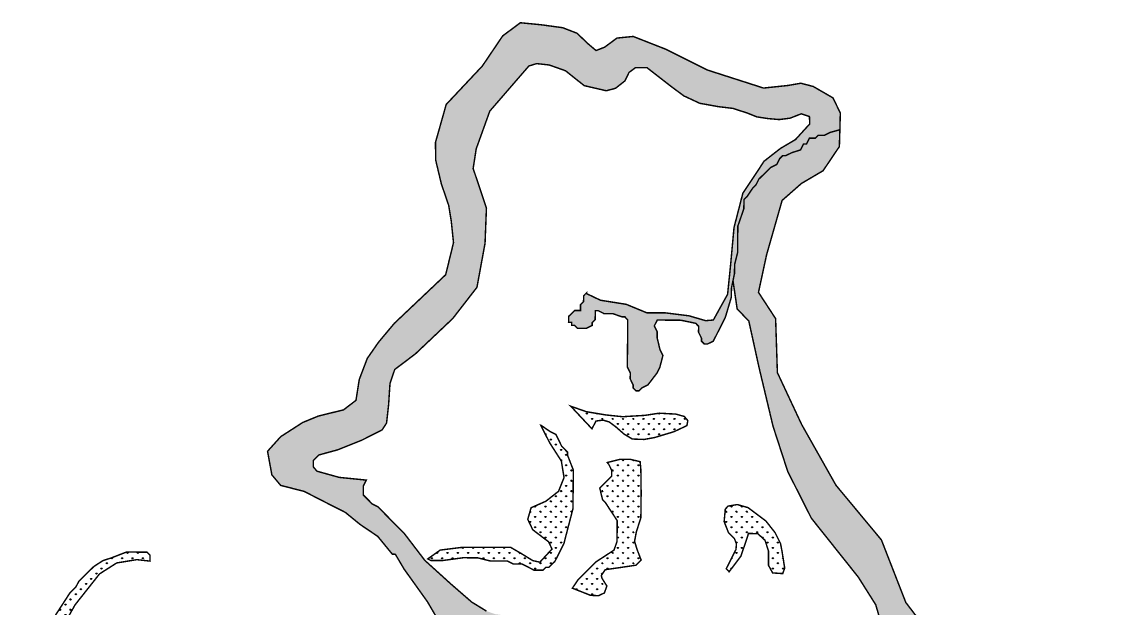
# Model space of a CAD drawing. Header units: metres. Extents: x 319750 to 415268, y 1725605 to 1842937.
# Drawn here: x 335972 to 337476, y 1777677 to 1778480 of the extents above; entities that cross this region are included whole.
import ezdxf

# ---------------------------------------------------------------- set-up
doc = ezdxf.new("R2010")
doc.units = ezdxf.units.M
doc.header["$MEASUREMENT"] = 0
doc.layers.add('MANGROOVES BUFFER ZONE', color=120, linetype='Continuous')

msp = doc.modelspace()

# ---------------------------------------------------------------- hatches: boundary and pattern name
at = {"layer": 'MANGROOVES BUFFER ZONE'}
h = msp.add_hatch(dxfattribs=at)
h.set_pattern_fill('GRASS', color=256, scale=10)
h.paths.add_polyline_path([(336612.5, 1778357.7), (336666, 1778419.5), (336676.7, 1778422.8), (336693.9, 1778420.9), (336716.2, 1778413), (336741.8, 1778392.6), (336772, 1778385.6), (336784.6, 1778388.9), (336797.6, 1778399.1), (336803.2, 1778410.7), (336812, 1778417.2), (336827.8, 1778417.2), (336860.1, 1778392.1), (336878.2, 1778378.6), (336900.1, 1778368.4), (336925.6, 1778363.8), (336945.6, 1778361.4), (336965.6, 1778354.9), (336978.2, 1778349.8), (336993.1, 1778347.5), (337008.9, 1778346.1), (337023.8, 1778348), (337039.1, 1778354), (337050.3, 1778350.3), (337050.7, 1778340.1), (337031.2, 1778318.7), (337010.7, 1778306.6), (336988, 1778288.9), (336978.7, 1778274.5), (336959.1, 1778245.1), (336947, 1778198.1), (336942.4, 1778147.9), (336938.2, 1778106.6), (336918.7, 1778071.4), (336908.2, 1778070.5), (336885.2, 1778077.2), (336852.3, 1778081.3), (336827.5, 1778081.3), (336799.4, 1778092.9), (336764.1, 1778098.5), (336745, 1778107.6), (336745.1, 1778108.6), (336741, 1778104.6), (336740.9, 1778096.5), (336736.8, 1778092.5), (336736.8, 1778084.4), (336728.7, 1778084.4), (336724.6, 1778080.4), (336720.5, 1778076.4), (336720.5, 1778072.4), (336720.4, 1778068.3), (336724.5, 1778068.3), (336724.5, 1778064.2), (336728.5, 1778064.2), (336732.5, 1778060.1), (336736.6, 1778060.1), (336740.6, 1778060), (336744.7, 1778060), (336752.8, 1778064), (336752.8, 1778068), (336756.9, 1778072.1), (336756.9, 1778076.1), (336757, 1778080.2), (336757, 1778084.2), (336761, 1778084.2), (336769.1, 1778080.1), (336781.3, 1778080), (336793.4, 1778075.8), (336797.4, 1778075.8), (336801.4, 1778071.7), (336801.4, 1778067.6), (336801.4, 1778063.6), (336801.2, 1778047.4), (336801.2, 1778039.3), (336801.1, 1778027.2), (336801, 1778023.1), (336801, 1778019.1), (336801, 1778015), (336800.9, 1778006.9), (336804.9, 1777998.8), (336804.8, 1777990.7), (336808.8, 1777982.6), (336808.8, 1777978.5), (336812.8, 1777974.4), (336816.8, 1777974.4), (336820.9, 1777978.4), (336829, 1777982.4), (336841.3, 1777998.5), (336845.4, 1778006.6), (336849.6, 1778022.7), (336845.6, 1778030.8), (336841.7, 1778047.1), (336841.8, 1778055.2), (336837.8, 1778063.3), (336841.9, 1778071.4), (336845.9, 1778071.3), (336850, 1778071.3), (336874.3, 1778071.1), (336894.5, 1778066.9), (336898.5, 1778062.8), (336898.4, 1778054.7), (336902.4, 1778046.6), (336902.4, 1778042.5), (336906.4, 1778038.5), (336910.4, 1778038.4), (336918.6, 1778042.4), (336922.7, 1778050.5), (336935, 1778074.7), (336943.4, 1778102.9), (336943.5, 1778115.1), (336947.7, 1778135.3), (336947.8, 1778147.4), (336951.9, 1778163.6), (336952, 1778171.7), (336952.1, 1778183.8), (336952.2, 1778200), (336956.4, 1778212.1), (336960.5, 1778224.2), (336960.6, 1778236.4), (336964.7, 1778240.4), (336972.9, 1778252.5), (336977, 1778256.5), (336981.1, 1778264.6), (336989.3, 1778272.6), (336997.4, 1778280.6), (337005.6, 1778284.6), (337009.7, 1778292.7), (337013.7, 1778296.7), (337017.8, 1778296.6), (337025.9, 1778300.6), (337038.1, 1778304.6), (337042.2, 1778312.6), (337046.3, 1778312.6), (337050.4, 1778320.7), (337058.5, 1778320.6), (337062.5, 1778324.6), (337070.6, 1778324.5), (337078.8, 1778328.5), (337092, 1778332.2), (337092.6, 1778355), (337082.6, 1778375.8), (337055.4, 1778391.5), (337038.5, 1778395.9), (337020.7, 1778392.8), (336987.4, 1778389.3), (336910.2, 1778414.1), (336853.8, 1778442.4), (336808.9, 1778460), (336786.7, 1778457.8), (336769.8, 1778445.3), (336758, 1778440.7), (336746.8, 1778450.2), (336732, 1778464.4), (336712.3, 1778472), (336682.9, 1778476), (336654.4, 1778478.8), (336630.2, 1778460.8), (336602.3, 1778419.5), (336552.8, 1778366.8), (336538.1, 1778314.8), (336538.4, 1778290.5), (336546.1, 1778258.1), (336556.2, 1778228.5), (336559.7, 1778207), (336562.8, 1778177.4), (336552.1, 1778133.5), (336527.1, 1778109.8), (336481.6, 1778066.7), (336459.9, 1778040.7), (336444.7, 1778018.8), (336433.7, 1777989.9), (336429.2, 1777961.3), (336412.2, 1777948.3), (336377.5, 1777939.7), (336356.3, 1777931), (336326.2, 1777911.6), (336308.1, 1777891.5), (336314, 1777859.2), (336326, 1777844.8), (336358.3, 1777836.5), (336390.5, 1777820), (336414.7, 1777807.7), (336434.8, 1777791.3), (336459, 1777774.9), (336479, 1777750.5), (336483.1, 1777750.4), (336495.1, 1777730.1), (336527.1, 1777685.3), (336539, 1777664.9), (336575.1, 1777616.1), (336623.3, 1777567.1), (336667.5, 1777538.4), (336679.7, 1777534.2), (336687.7, 1777534.2), (336695.8, 1777534.1), (336704, 1777538.1), (336708.1, 1777542.1), (336712.1, 1777546.1), (336716.2, 1777550.1), (336716.3, 1777562.3), (336708.3, 1777578.5), (336704.4, 1777586.7), (336696.3, 1777594.8), (336696.4, 1777602.9), (336696.5, 1777615.1), (336696.6, 1777623.2), (336696.6, 1777631.3), (336696.7, 1777643.4), (336696.8, 1777651.5), (336688.8, 1777659.7), (336676.6, 1777659.8), (336652.4, 1777664), (336620, 1777668.3), (336607.9, 1777672.5), (336587.8, 1777684.8), (336559.6, 1777709.3), (336523.5, 1777742), (336495.5, 1777778.7), (336491.4, 1777782.7), (336479.4, 1777795), (336459.3, 1777815.4), (336451.3, 1777819.5), (336443.2, 1777827.7), (336439.2, 1777831.7), (336439.3, 1777839.8), (336439.3, 1777843.9), (336443.4, 1777852), (336406.4, 1777855.7), (336375.8, 1777864.2), (336370.7, 1777870.2), (336370.7, 1777878.6), (336378.6, 1777886.5), (336404.1, 1777893.5), (336437.6, 1777906.9), (336465.1, 1777920.9), (336471.1, 1777930.2), (336473.9, 1777955.3), (336475.8, 1777984.5), (336482.3, 1778003.6), (336510.6, 1778025), (336561.8, 1778073.5), (336594.9, 1778116.2), (336606, 1778176.6), (336607.9, 1778224.7), (336597.7, 1778255.3), (336589.7, 1778279), (336593.9, 1778306)])
h = msp.add_hatch(dxfattribs=at)
h.set_pattern_fill('GRASS', color=256, scale=10)
h.paths.add_polyline_path([(337549.1, 1777434), (337553.2, 1777434), (337569.4, 1777446), (337626.3, 1777473.9), (337675.1, 1777493.7), (337703.4, 1777497.6), (337719.7, 1777505.5), (337736, 1777513.5), (337756.3, 1777521.4), (337772.5, 1777533.4), (337792.9, 1777549.5), (337801.1, 1777557.5), (337821.3, 1777561.4), (337853.8, 1777565.2), (337861.9, 1777565.1), (337902.4, 1777568.8), (337991.4, 1777572.1), (338015.7, 1777567.9), (338040, 1777567.7), (338052.1, 1777567.6), (338060.2, 1777563.5), (338056.1, 1777559.5), (338048, 1777555.5), (338031.8, 1777555.6), (338019.6, 1777555.7), (338007.5, 1777559.8), (337991.4, 1777564), (337973.4, 1777564.2), (337978.1, 1777561.9), (338009.1, 1777550.3), (338042.3, 1777548.8), (338055.2, 1777549.2), (338092.4, 1777559.3), (338116.5, 1777558.5), (338145.2, 1777550), (338174.7, 1777532.9), (338202.6, 1777505), (338209.6, 1777482.5), (338231.3, 1777472.5), (338308.9, 1777436), (338323.7, 1777418.2), (338322.9, 1777406.5), (338302.7, 1777392.6), (338301.9, 1777377.1), (338307.4, 1777359.2), (338301.9, 1777343), (338291.8, 1777348.4), (338256.9, 1777361.6), (338255.4, 1777338.3), (338247.6, 1777315.8), (338225.9, 1777315.8), (338205.7, 1777338.3), (338186.3, 1777359.2), (338173.1, 1777362.3), (338152.2, 1777374), (338125, 1777391.8), (338069.1, 1777396.5), (338021, 1777393.4), (337947.3, 1777385.6), (337896.1, 1777384), (337846.5, 1777377.8), (337769.6, 1777365.4), (337678.1, 1777347.6), (337607.5, 1777336.7), (337585.8, 1777346.3), (337639.2, 1777405.1), (337653.1, 1777428.1), (337658.3, 1777442.1), (337666.5, 1777452.4), (337688.6, 1777467.8), (337711.3, 1777475.1), (337742.5, 1777480.6), (337785.6, 1777482.7), (337800.6, 1777486.3), (337772.2, 1777488.9), (337747.9, 1777489.1), (337739.8, 1777489.2), (337731.7, 1777489.2), (337707.4, 1777481.3), (337683, 1777473.4), (337634.3, 1777453.6), (337626.1, 1777449.6), (337581.5, 1777429.7), (337536.7, 1777405.8), (337508.3, 1777389.8), (337487.9, 1777373.8), (337467.6, 1777369.9), (337463.6, 1777370), (337427.1, 1777366.2), (337402.8, 1777362.4), (337366.4, 1777362.7), (337346.1, 1777358.8), (337321.8, 1777354.9), (337297.5, 1777351.1), (337265, 1777343.2), (337259.2, 1777342.2), (337285.9, 1777339.9), (337464.7, 1777354.4), (337481.3, 1777335.4), (337508.2, 1777313.6), (337532.8, 1777299.7), (337583.4, 1777291.9), (337670.2, 1777288.9), (337747.8, 1777309.4), (337818.8, 1777321.3), (337838.8, 1777328.7), (337880.7, 1777331.7), (338012.3, 1777342.5), (338063.9, 1777347.3), (338098, 1777336.1), (338128.9, 1777311.1), (338152, 1777297.6), (338177.5, 1777275.1), (338211.6, 1777266.7), (338234, 1777263.7), (338266.4, 1777277.2), (338280.3, 1777295.2), (338296.9, 1777291.2), (338321.2, 1777298.2), (338337.5, 1777315.1), (338348.6, 1777333.6), (338351.3, 1777371.1), (338426, 1777437.1), (338452.4, 1777479.2), (338459.4, 1777517.4), (338452.6, 1777548), (338440.9, 1777555.3), (338412.6, 1777555.8), (338384.5, 1777556.2), (338347.5, 1777547.7), (338305.7, 1777533.8), (338303, 1777546.4), (338260.1, 1777582.5), (338209.6, 1777607.8), (338177.7, 1777611.1), (338156.9, 1777608), (338139.2, 1777618.8), (338098.7, 1777636), (338063.5, 1777648.1), (338014.1, 1777632.8), (337975.5, 1777626.4), (337927.8, 1777619.3), (337867.6, 1777621.6), (337803, 1777619.1), (337785.9, 1777611.3), (337771.3, 1777589.5), (337759.3, 1777573), (337742.2, 1777554.5), (337735.4, 1777534.3), (337648, 1777507.3), (337517.1, 1777448), (337505, 1777462.2), (337481.6, 1777466.1), (337415.5, 1777459.1), (337239.4, 1777444.1), (337252.4, 1777527.6), (337258.2, 1777558), (337256.1, 1777583.3), (337247.9, 1777611), (337234.4, 1777628.9), (337210.2, 1777647.8), (337182.3, 1777684.3), (337148.9, 1777770), (337086.6, 1777845), (337039.6, 1777928.3), (337006.4, 1777999.3), (337004, 1778073.3), (336980.5, 1778109.3), (336991.7, 1778161.2), (337012.9, 1778235.3), (337039.3, 1778258.5), (337069, 1778276), (337091.3, 1778309.1), (337092, 1778332.2), (337078.8, 1778328.5), (337070.6, 1778324.5), (337062.5, 1778324.6), (337058.5, 1778320.6), (337050.4, 1778320.7), (337046.3, 1778312.6), (337042.2, 1778312.6), (337038.1, 1778304.6), (337025.9, 1778300.6), (337017.8, 1778296.6), (337013.7, 1778296.7), (337009.7, 1778292.7), (337005.6, 1778284.6), (336997.4, 1778280.6), (336989.3, 1778272.6), (336981.1, 1778264.6), (336977, 1778256.5), (336972.9, 1778252.5), (336964.7, 1778240.4), (336960.6, 1778236.4), (336960.5, 1778224.2), (336956.4, 1778212.1), (336952.2, 1778200), (336952.1, 1778183.8), (336952, 1778171.7), (336951.9, 1778163.6), (336947.8, 1778147.4), (336947.7, 1778135.3), (336945.6, 1778125.2), (336951.3, 1778086.7), (336967.3, 1778069.9), (336981.2, 1778006.6), (337000.5, 1777925.6), (337020.6, 1777863.8), (337053, 1777799.7), (337117.2, 1777719.1), (337141.1, 1777681.2), (337148.1, 1777657.3), (337141.9, 1777632.6), (337132.6, 1777612.5), (337138, 1777592.4), (337151.9, 1777575.5), (337168.1, 1777561.6), (337174.3, 1777563.1), (337175.9, 1777572.4), (337168.9, 1777586.3), (337168.1, 1777604.8), (337173.5, 1777620.2), (337187.4, 1777619.5), (337204.4, 1777599.4), (337209.1, 1777570.8), (337186.7, 1777468.2), (337160.6, 1777449.4), (337164.7, 1777445.3), (337168.7, 1777441.2), (337168.6, 1777433.1), (337160.5, 1777429.1), (337156.4, 1777429.1), (337132.1, 1777429.3), (337116, 1777429.5), (337107.9, 1777429.5), (337095.8, 1777433.7), (337087.7, 1777437.8), (337072.5, 1777419.8), (337044.9, 1777396.1), (337024.1, 1777384.4), (337042.7, 1777377.4), (337050.7, 1777373.3), (337054.7, 1777369.3), (337062.8, 1777361.1), (337074.8, 1777348.8), (337078.9, 1777348.8), (337082.9, 1777344.7), (337091, 1777348.7), (337099.1, 1777348.6), (337103.2, 1777356.7), (337107.3, 1777364.8), (337111.4, 1777364.7), (337119.5, 1777368.7), (337123.6, 1777372.7), (337127.6, 1777372.7), (337135.7, 1777372.6), (337139.8, 1777372.6), (337143.8, 1777372.6), (337168.1, 1777372.4), (337192.4, 1777376.2), (337200.5, 1777376.2), (337257.2, 1777375.7), (337297.7, 1777379.4), (337322, 1777383.3), (337350.4, 1777387.1), (337390.9, 1777386.7), (337415.2, 1777390.6), (337439.5, 1777390.4), (337492.2, 1777406.2), (337520.6, 1777414), (337540.9, 1777426)])
h.paths.add_polyline_path([(337516, 1777383.6), (337552.7, 1777408.1), (337612.5, 1777429.3), (337636.7, 1777435.7), (337646.1, 1777433.6), (337643.4, 1777422.4), (337621.2, 1777402.7), (337593, 1777369.6), (337578.2, 1777352.1), (337561.8, 1777347.8), (337552.4, 1777349.3), (337539.4, 1777360.2), (337524.8, 1777371.8)], flags=16)
h.paths.add_polyline_path([(338045.4, 1777594.2), (338060.2, 1777601.2), (338079.2, 1777600), (338125.3, 1777589.3), (338163.7, 1777574.2), (338203.1, 1777560.4), (338235, 1777540.1), (338261.5, 1777517.7), (338278.8, 1777501.7), (338299.4, 1777494), (338328.6, 1777490), (338354.7, 1777494.6), (338386.3, 1777503.2), (338413.7, 1777512.7), (338424.4, 1777515.2), (338421.7, 1777508.4), (338403.5, 1777501.7), (338393.7, 1777482), (338380.5, 1777459), (338361.8, 1777434.4), (338344.5, 1777430.1), (338318.7, 1777437.5), (338280.9, 1777458.7), (338257.6, 1777492.2), (338235.2, 1777523.5), (338180.2, 1777546.5), (338144.7, 1777562.6), (338114.6, 1777570.2), (338085.4, 1777572.4), (338067.9, 1777575.5), (338055.9, 1777578.8), (338050.7, 1777582.8)], flags=16)
h = msp.add_hatch(dxfattribs=at)
h.set_pattern_fill('GRASS', color=256, scale=10)
h.paths.add_polyline_path([(336883.7, 1777933.6), (336878.9, 1777939.2), (336867.3, 1777942.5), (336844.4, 1777943.7), (336824.7, 1777940.7), (336794.3, 1777938.9), (336771.4, 1777941.3), (336744.6, 1777945.8), (336723.5, 1777953.2), (336752.4, 1777922.3), (336758, 1777933), (336767.5, 1777934.2), (336775.9, 1777931.8), (336785.1, 1777925), (336796.4, 1777915.1), (336807.7, 1777908.3), (336823.8, 1777907.7), (336838.4, 1777910.4), (336864.9, 1777918.4), (336882.5, 1777926.7)])
h = msp.add_hatch(dxfattribs=at)
h.set_pattern_fill('GRASS', color=256, scale=10)
h.paths.add_polyline_path([(336726.5, 1777813.2), (336726.6, 1777833.4), (336726.9, 1777861.8), (336726.9, 1777865.8), (336719, 1777886.1), (336719, 1777890.2), (336711, 1777898.4), (336707, 1777906.5), (336703, 1777914.6), (336694.9, 1777918.7), (336682.9, 1777926.9), (336682.3, 1777927.1), (336694.6, 1777903), (336710.5, 1777878.2), (336714.2, 1777855.5), (336706.7, 1777836.7), (336689.4, 1777823.1), (336669, 1777814.1), (336664.5, 1777798.3), (336671.3, 1777784), (336693.1, 1777767.4), (336697.7, 1777757.6), (336681.1, 1777739.5), (336671.3, 1777741.7), (336655.4, 1777751.5), (336641.1, 1777759.8), (336607.2, 1777759.8), (336574, 1777759.8), (336544.6, 1777756.1), (336527.5, 1777744), (336531.6, 1777741.9), (336547.8, 1777741.8), (336576.1, 1777745.6), (336580.2, 1777745.6), (336584.2, 1777745.5), (336588.3, 1777745.5), (336596.4, 1777745.4), (336612.5, 1777741.3), (336628.7, 1777741.1), (336636.8, 1777741.1), (336644.9, 1777737), (336657, 1777736.9), (336673.1, 1777728.6), (336681.2, 1777728.6), (336685.3, 1777728.5), (336689.4, 1777732.5), (336693.4, 1777732.5), (336697.5, 1777736.5), (336701.6, 1777740.5), (336705.7, 1777748.6), (336713.9, 1777764.7), (336718.1, 1777780.9)])
h = msp.add_hatch(dxfattribs=at)
h.set_pattern_fill('GRASS', color=256, scale=10)
h.paths.add_polyline_path([(336819.4, 1777866.4), (336818.4, 1777877.3), (336804.2, 1777880.6), (336791.3, 1777880.6), (336773.4, 1777876.1), (336775.5, 1777873.5), (336779.5, 1777865.4), (336779.4, 1777857.3), (336771.3, 1777849.3), (336763.1, 1777841.2), (336767, 1777825), (336771, 1777820.9), (336779, 1777808.7), (336787, 1777796.5), (336786.9, 1777784.4), (336786.8, 1777768.2), (336782.7, 1777756.1), (336770.4, 1777748.1), (336758.2, 1777740.1), (336746, 1777728), (336733.8, 1777716), (336725.6, 1777703.9), (336750.5, 1777694.1), (336761.4, 1777693.6), (336769.5, 1777697.4), (336772.8, 1777706.9), (336766.2, 1777717.4), (336765.2, 1777721.2), (336770.5, 1777729.2), (336787.1, 1777731.6), (336812.7, 1777735.4), (336819.8, 1777742.5), (336814.1, 1777757.2), (336810.8, 1777768.2), (336813.2, 1777781), (336819.4, 1777800.4), (336819.8, 1777834.1)])
h = msp.add_hatch(dxfattribs=at)
h.set_pattern_fill('GRASS', color=256, scale=10)
h.paths.add_polyline_path([(336990.6, 1777796), (336966.2, 1777814.3), (336951.5, 1777818.5), (336938.9, 1777816.4), (336935, 1777812.2), (336933.5, 1777795.1), (336939.5, 1777779.8), (336947.6, 1777771.7), (336950.3, 1777764.8), (336949.7, 1777756.9), (336936.3, 1777730.5), (336940.3, 1777726.4), (336956.3, 1777747.6), (336964.7, 1777772), (336966.8, 1777778.9), (336979.5, 1777778.6), (336989.4, 1777769.6), (336994.2, 1777755.1), (336994.2, 1777735.3), (336999.9, 1777724.8), (337013.7, 1777723.9), (337016.4, 1777731.4), (337012.8, 1777754.2), (337010.7, 1777765.1), (337003.2, 1777780.1)])
h = msp.add_hatch(dxfattribs=at)
h.set_pattern_fill('GRASS', color=256, scale=10)
h.paths.add_polyline_path([(336066, 1777556.9), (336033.9, 1777590.9), (336016.9, 1777603.9), (336016.9, 1777625.9), (336025.9, 1777647.9), (336044.4, 1777681), (336078, 1777723.5), (336101.5, 1777738.5), (336129, 1777743), (336147, 1777741), (336147.1, 1777745.1), (336147.1, 1777749.1), (336143.1, 1777753.2), (336135, 1777753.3), (336122.8, 1777753.4), (336114.8, 1777753.4), (336094.4, 1777745.5), (336082.3, 1777741.5), (336070.1, 1777733.5), (336057.8, 1777721.5), (336049.7, 1777713.5), (336045.5, 1777705.4), (336041.5, 1777701.4), (336037.4, 1777697.4), (336008.7, 1777653.1), (335992.3, 1777624.9), (335988.2, 1777616.8), (335975.8, 1777596.7), (335971.7, 1777586.6), (336004.4, 1777548.6), (336026.6, 1777508.6), (336044.8, 1777441.2), (336058.7, 1777368.7), (336067, 1777357.1), (336071, 1777357), (336083.2, 1777356.9), (336091.3, 1777356.9), (336091.2, 1777352.8), (336095.2, 1777344.7), (336103.3, 1777344.6), (336115.5, 1777344.5), (336123.6, 1777352.6), (336127.7, 1777352.5), (336131.8, 1777360.6), (336140, 1777372.7), (336140.3, 1777373.5), (336129.5, 1777374.6), (336116, 1777383.1), (336111, 1777398.1), (336105, 1777421.1), (336099, 1777443.6), (336093.5, 1777473.1), (336087, 1777509.2)])

# ---------------------------------------------------------------- linework, layer by layer
at = {"layer": 'MANGROOVES BUFFER ZONE', "const_width": 2}
for points in [[(336607.9, 1777672.5), (336587.8, 1777684.8), (336559.6, 1777709.3), (336523.5, 1777742), (336495.5, 1777778.7), (336491.4, 1777782.7), (336479.4, 1777795), (336459.3, 1777815.4), (336451.3, 1777819.5), (336443.2, 1777827.7), (336439.2, 1777831.7), (336439.3, 1777839.8), (336439.3, 1777843.9), (336443.4, 1777852), (336406.4, 1777855.7), (336375.8, 1777864.2), (336370.7, 1777870.2), (336370.7, 1777878.6), (336378.6, 1777886.5), (336404.1, 1777893.5), (336437.6, 1777906.9), (336465.1, 1777920.9), (336471.1, 1777930.2), (336473.9, 1777955.3), (336475.8, 1777984.5), (336482.3, 1778003.6), (336510.6, 1778025), (336561.8, 1778073.5), (336594.9, 1778116.2), (336606, 1778176.6), (336607.9, 1778224.7), (336597.7, 1778255.3), (336589.7, 1778279), (336593.9, 1778306), (336612.5, 1778357.7), (336612.5, 1778357.7), (336666, 1778419.5), (336676.7, 1778422.8), (336693.9, 1778420.9), (336716.2, 1778413), (336741.8, 1778392.6), (336772, 1778385.6), (336784.6, 1778388.9), (336797.6, 1778399.1), (336803.2, 1778410.7), (336812, 1778417.2), (336827.8, 1778417.2), (336860.1, 1778392.1), (336878.2, 1778378.6), (336900.1, 1778368.4), (336925.6, 1778363.8), (336945.6, 1778361.4), (336965.6, 1778354.9), (336978.2, 1778349.8), (336993.1, 1778347.5), (337008.9, 1778346.1), (337023.8, 1778348), (337039.1, 1778354), (337050.3, 1778350.3), (337050.7, 1778340.1), (337031.2, 1778318.7), (337010.7, 1778306.6), (336988, 1778288.9), (336978.7, 1778274.5), (336959.1, 1778245.1), (336947, 1778198.1), (336942.4, 1778147.9), (336938.2, 1778106.6), (336918.7, 1778071.4), (336908.2, 1778070.5), (336885.2, 1778077.2), (336852.3, 1778081.3), (336827.5, 1778081.3), (336799.4, 1778092.9), (336764.1, 1778098.5), (336745, 1778107.6), (336745.1, 1778108.6), (336741, 1778104.6), (336740.9, 1778096.5), (336736.8, 1778092.5), (336736.8, 1778084.4), (336728.7, 1778084.4), (336724.6, 1778080.4), (336720.5, 1778076.4), (336720.5, 1778072.4), (336720.4, 1778068.3), (336724.5, 1778068.3), (336724.5, 1778064.2), (336728.5, 1778064.2), (336732.5, 1778060.1), (336736.6, 1778060.1), (336740.6, 1778060), (336744.7, 1778060), (336752.8, 1778064), (336752.8, 1778068), (336756.9, 1778072.1), (336756.9, 1778076.1), (336757, 1778080.2), (336757, 1778084.2), (336761, 1778084.2), (336769.1, 1778080.1), (336781.3, 1778080), (336793.4, 1778075.8), (336797.4, 1778075.8), (336801.4, 1778071.7), (336801.4, 1778067.6), (336801.4, 1778063.6), (336801.2, 1778047.4), (336801.2, 1778039.3), (336801.1, 1778027.2), (336801, 1778023.1), (336801, 1778019.1), (336801, 1778015), (336800.9, 1778006.9), (336804.9, 1777998.8), (336804.8, 1777990.7), (336808.8, 1777982.6), (336808.8, 1777978.5), (336812.8, 1777974.4), (336816.8, 1777974.4), (336820.9, 1777978.4), (336829, 1777982.4), (336841.3, 1777998.5), (336845.4, 1778006.6), (336849.6, 1778022.7), (336845.6, 1778030.8), (336841.7, 1778047.1), (336841.8, 1778055.2), (336837.8, 1778063.3), (336841.9, 1778071.4), (336845.9, 1778071.3), (336850, 1778071.3), (336874.3, 1778071.1), (336894.5, 1778066.9), (336898.5, 1778062.8), (336898.4, 1778054.7), (336902.4, 1778046.6), (336902.4, 1778042.5), (336906.4, 1778038.5), (336910.4, 1778038.4), (336918.6, 1778042.4), (336922.7, 1778050.5), (336935, 1778074.7), (336943.4, 1778102.9), (336943.5, 1778115.1), (336947.7, 1778135.3), (336947.8, 1778147.4), (336951.9, 1778163.6), (336952, 1778171.7), (336952.1, 1778183.8), (336952.2, 1778200), (336956.4, 1778212.1), (336960.5, 1778224.2), (336960.6, 1778236.4), (336964.7, 1778240.4), (336972.9, 1778252.5), (336977, 1778256.5), (336981.1, 1778264.6), (336989.3, 1778272.6), (336997.4, 1778280.6), (337005.6, 1778284.6), (337009.7, 1778292.7), (337013.7, 1778296.7), (337017.8, 1778296.6), (337025.9, 1778300.6), (337038.1, 1778304.6), (337042.2, 1778312.6), (337046.3, 1778312.6), (337050.4, 1778320.7), (337058.5, 1778320.6), (337062.5, 1778324.6), (337070.6, 1778324.5), (337078.8, 1778328.5), (337092, 1778332.2), (337092.6, 1778355), (337082.6, 1778375.8), (337055.4, 1778391.5), (337038.5, 1778395.9), (337020.7, 1778392.8), (336987.4, 1778389.3), (336910.2, 1778414.1), (336853.8, 1778442.4), (336808.9, 1778460), (336786.7, 1778457.8), (336769.8, 1778445.3), (336758, 1778440.7), (336746.8, 1778450.2), (336732, 1778464.4), (336712.3, 1778472), (336682.9, 1778476), (336654.4, 1778478.8), (336630.2, 1778460.8), (336602.3, 1778419.5), (336552.8, 1778366.8), (336538.1, 1778314.8), (336538.4, 1778290.5), (336546.1, 1778258.1), (336556.2, 1778228.5), (336559.7, 1778207), (336562.8, 1778177.4), (336552.1, 1778133.5), (336527.1, 1778109.8), (336481.6, 1778066.7), (336459.9, 1778040.7), (336444.7, 1778018.8), (336433.7, 1777989.9), (336429.2, 1777961.3), (336412.2, 1777948.3), (336377.5, 1777939.7), (336356.3, 1777931), (336326.2, 1777911.6), (336308.1, 1777891.5), (336314, 1777859.2), (336326, 1777844.8), (336358.3, 1777836.5), (336390.5, 1777820), (336414.7, 1777807.7), (336434.8, 1777791.3), (336459, 1777774.9), (336479, 1777750.5), (336483.1, 1777750.4), (336495.1, 1777730.1), (336527.1, 1777685.3), (336539, 1777664.9)], [(337210.2, 1777647.8), (337182.3, 1777684.3), (337148.9, 1777770), (337086.6, 1777845), (337039.6, 1777928.3), (337006.4, 1777999.3), (337004, 1778073.3), (336980.5, 1778109.3), (336991.7, 1778161.2), (337012.9, 1778235.3), (337039.3, 1778258.5), (337069, 1778276), (337091.3, 1778309.1), (337092, 1778332.2), (337078.8, 1778328.5), (337070.6, 1778324.5), (337062.5, 1778324.6), (337058.5, 1778320.6), (337050.4, 1778320.7), (337046.3, 1778312.6), (337042.2, 1778312.6), (337038.1, 1778304.6), (337025.9, 1778300.6), (337017.8, 1778296.6), (337013.7, 1778296.7), (337009.7, 1778292.7), (337005.6, 1778284.6), (336997.4, 1778280.6), (336989.3, 1778272.6), (336981.1, 1778264.6), (336977, 1778256.5), (336972.9, 1778252.5), (336964.7, 1778240.4), (336960.6, 1778236.4), (336960.5, 1778224.2), (336956.4, 1778212.1), (336952.2, 1778200), (336952.1, 1778183.8), (336952, 1778171.7), (336951.9, 1778163.6), (336947.8, 1778147.4), (336947.7, 1778135.3), (336945.6, 1778125.2), (336951.3, 1778086.7), (336967.3, 1778069.9), (336981.2, 1778006.6), (337000.5, 1777925.6), (337020.6, 1777863.8), (337053, 1777799.7), (337117.2, 1777719.1), (337141.1, 1777681.2), (337148.1, 1777657.3)], [(336025.9, 1777647.9), (336044.4, 1777681), (336078, 1777723.5), (336101.5, 1777738.5), (336129, 1777743), (336147, 1777741), (336147.1, 1777745.1), (336147.1, 1777749.1), (336143.1, 1777753.2), (336135, 1777753.3), (336122.8, 1777753.4), (336114.8, 1777753.4), (336094.4, 1777745.5), (336082.3, 1777741.5), (336070.1, 1777733.5), (336057.8, 1777721.5), (336049.7, 1777713.5), (336045.5, 1777705.4), (336041.5, 1777701.4), (336037.4, 1777697.4), (336008.7, 1777653.1)]]:
    msp.add_lwpolyline(points, dxfattribs=at)
for points in [[(336883.7, 1777933.6), (336878.9, 1777939.2), (336867.3, 1777942.5), (336844.4, 1777943.7), (336824.7, 1777940.7), (336794.3, 1777938.9), (336771.4, 1777941.3), (336744.6, 1777945.8), (336723.5, 1777953.2), (336752.4, 1777922.3), (336758, 1777933), (336767.5, 1777934.2), (336775.9, 1777931.8), (336785.1, 1777925), (336796.4, 1777915.1), (336807.7, 1777908.3), (336823.8, 1777907.7), (336838.4, 1777910.4), (336864.9, 1777918.4), (336882.5, 1777926.7), (336883.7, 1777933.6)], [(336726.5, 1777813.2), (336726.6, 1777833.4), (336726.9, 1777861.8), (336726.9, 1777865.8), (336719, 1777886.1), (336719, 1777890.2), (336711, 1777898.4), (336707, 1777906.5), (336703, 1777914.6), (336694.9, 1777918.7), (336682.9, 1777926.9), (336682.3, 1777927.1), (336694.6, 1777903), (336710.5, 1777878.2), (336714.2, 1777855.5), (336706.7, 1777836.7), (336689.4, 1777823.1), (336669, 1777814.1), (336664.5, 1777798.3), (336671.3, 1777784), (336693.1, 1777767.4), (336697.7, 1777757.6), (336681.1, 1777739.5), (336671.3, 1777741.7), (336655.4, 1777751.5), (336641.1, 1777759.8), (336607.2, 1777759.8), (336574, 1777759.8), (336544.6, 1777756.1), (336527.5, 1777744), (336531.6, 1777741.9), (336547.8, 1777741.8), (336576.1, 1777745.6), (336580.2, 1777745.6), (336584.2, 1777745.5), (336588.3, 1777745.5), (336596.4, 1777745.4), (336612.5, 1777741.3), (336628.7, 1777741.1), (336636.8, 1777741.1), (336644.9, 1777737), (336657, 1777736.9), (336673.1, 1777728.6), (336681.2, 1777728.6), (336685.3, 1777728.5), (336689.4, 1777732.5), (336693.4, 1777732.5), (336697.5, 1777736.5), (336701.6, 1777740.5), (336705.7, 1777748.6), (336713.9, 1777764.7), (336718.1, 1777780.9), (336726.5, 1777813.2)], [(336819.4, 1777866.4), (336818.4, 1777877.3), (336804.2, 1777880.6), (336791.3, 1777880.6), (336773.4, 1777876.1), (336775.5, 1777873.5), (336779.5, 1777865.4), (336779.4, 1777857.3), (336771.3, 1777849.3), (336763.1, 1777841.2), (336767, 1777825), (336771, 1777820.9), (336779, 1777808.7), (336787, 1777796.5), (336786.9, 1777784.4), (336786.8, 1777768.2), (336782.7, 1777756.1), (336770.4, 1777748.1), (336758.2, 1777740.1), (336746, 1777728), (336733.8, 1777716), (336725.6, 1777703.9), (336750.5, 1777694.1), (336761.4, 1777693.6), (336769.5, 1777697.4), (336772.8, 1777706.9), (336766.2, 1777717.4), (336765.2, 1777721.2), (336770.5, 1777729.2), (336787.1, 1777731.6), (336812.7, 1777735.4), (336819.8, 1777742.5), (336814.1, 1777757.2), (336810.8, 1777768.2), (336813.2, 1777781), (336819.4, 1777800.4), (336819.8, 1777834.1), (336819.4, 1777866.4)], [(336990.6, 1777796), (336966.2, 1777814.3), (336951.5, 1777818.5), (336938.9, 1777816.4), (336935, 1777812.2), (336933.5, 1777795.1), (336939.5, 1777779.8), (336947.6, 1777771.7), (336950.3, 1777764.8), (336949.7, 1777756.9), (336936.3, 1777730.5), (336940.3, 1777726.4), (336956.3, 1777747.6), (336964.7, 1777772), (336966.8, 1777778.9), (336979.5, 1777778.6), (336989.4, 1777769.6), (336994.2, 1777755.1), (336994.2, 1777735.3), (336999.9, 1777724.8), (337013.7, 1777723.9), (337016.4, 1777731.4), (337012.8, 1777754.2), (337010.7, 1777765.1), (337003.2, 1777780.1), (336990.6, 1777796)]]:
    msp.add_lwpolyline(points, close=True, dxfattribs=at)

doc.saveas('drawing.dxf')
